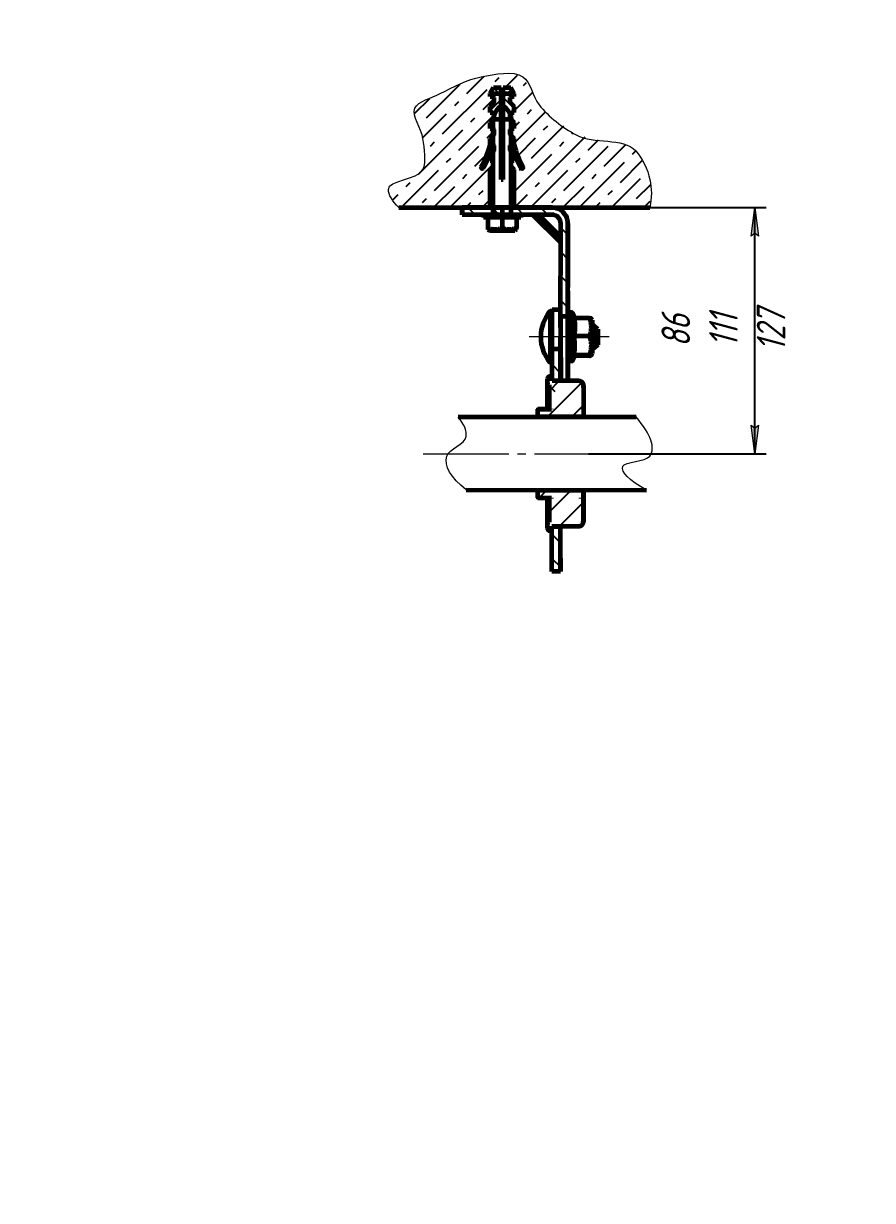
# Model space of a CAD drawing. Header units: millimetres. Extents: x 0 to 840, y 0 to 594.
# Drawn here: x 147.3 to 295.8, y 0 to 206 of the extents above; entities that cross this region are included whole.
import ezdxf

# ---------------------------------------------------------------- set-up
doc = ezdxf.new("R2010")
doc.units = ezdxf.units.MM
for name, pattern in [('K5LT_AXLED', [19.5, 15, -1.5, 1.5, -1.5]), ('K5LT_BASIC', [0]), ('K5LT_THIN', [0])]:
    doc.linetypes.add(name, pattern=pattern)
doc.layers.add('Системный слой', color=7, linetype='Continuous')
doc.styles.add('KDIMTEXTSTYLE', font='GOST_AU.SHX', dxfattribs={"width": 0.96, "oblique": 15, "height": 5})
doc.dimstyles.new('KDIMSTYLE (1.00)', dxfattribs={"dimtxt": 5, "dimasz": 1, "dimexe": 2, "dimexo": 0, "dimgap": 1, "dimtad": 1, "dimtxsty": 'KDIMTEXTSTYLE', "dimsah": 1, "dimcen": 0, "dimdle": 1, "dimadec": 0, "dimazin": 0, "dimtfac": 0.667, "dimtmove": 0, "dimatfit": 3, "dimfxl": 1, "dimtvp": 1, "dimtolj": 1, "dimtzin": 0, "dimarcsym": 0})
pattern_1 = [(135, (0, 0), (-2.12132, -2.12132), [])]

# ---------------------------------------------------------------- blocks, each defined once
blk = doc.blocks.new('KDIMARROW_01')
at = {"layer": 'Системный слой'}
blk.add_hatch(color=0, dxfattribs=at).paths.add_polyline_path([(0, 0), (-5, 0.66), (-4.5, 0), (-5, -0.66)])
at = {"layer": 'Системный слой', "color": 0, "linetype": 'K5LT_THIN', "lineweight": 18}
for p, q in [((-4.5, 0), (-5, 0.66)), ((-5, 0.66), (0, 0)), ((0, 0), (-5, -0.66)), ((-5, -0.66), (-4.5, 0)), ((0, 0), (-1, 0))]:
    blk.add_line(p, q, dxfattribs=at)

msp = doc.modelspace()

# ---------------------------------------------------------------- hatches: boundary and pattern name
at = {"layer": 'Системный слой'}
h = msp.add_hatch(dxfattribs=at)
h.set_pattern_fill('Бетон', angle=45, style=0, pattern_type=0)
h.set_pattern_definition([(45, (0, 0), (-2.828427, 2.828427), [11, -5]), (45, (9.1924, 9.1924), (-2.828427, 2.828427), [1, -15]), (45, (4.2426, 7.071), (-2.828427, 2.828427), [11, -5]), (45, (13.435, 16.2635), (-2.828427, 2.828427), [1, -15])])
h.paths.add_polyline_path([(212.94565, 173.77569), (228.93412, 173.77569), (228.93412, 180.42569), (229.40786, 180.89943), (229.45912, 181.02318), (229.45912, 181.82569), (229.40786, 181.94943), (229.28412, 182.00069), (228.93412, 182.00069), (228.93412, 183.05069), (227.71022, 180.70121), (227.58747, 180.61972), (227.44306, 180.6489), (227.36157, 180.77164), (227.38509, 180.90714), (228.93412, 184.80069), (228.93412, 185.85069), (229.45912, 186.37569), (229.45912, 187.60069), (228.93412, 187.60069), (228.93412, 188.65069), (229.45912, 189.17569), (229.45912, 189.27569), (229.63412, 189.97118), (229.63412, 190.22569), (229.58286, 190.34943), (229.45912, 190.40069), (228.93412, 190.40069), (228.93412, 191.45069), (229.58286, 192.09943), (229.63412, 192.22318), (229.63412, 193.02569), (229.58286, 193.14943), (229.45912, 193.20069), (228.93412, 193.20069), (228.93412, 193.72569), (229.54034, 194.77569), (230.85609, 194.77569), (230.85609, 193.72569), (230.85609, 191.6449), (231.03412, 191.77569), (231.21215, 191.6449), (231.21215, 193.72569), (231.21215, 194.77569), (232.5279, 194.77569), (233.13412, 193.72569), (233.13412, 193.20069), (232.60912, 193.20069), (232.48538, 193.14943), (232.43412, 193.02569), (232.43412, 192.22318), (232.48538, 192.09943), (233.13412, 191.45069), (233.13412, 190.40069), (232.60912, 190.40069), (232.48538, 190.34943), (232.43412, 190.22569), (232.43412, 189.97118), (232.60912, 189.27569), (232.60912, 189.17569), (233.13412, 188.65069), (233.13412, 187.60069), (232.60912, 187.60069), (232.60912, 186.37569), (233.13412, 185.85069), (233.13412, 184.80069), (234.68315, 180.90714), (234.70436, 180.76134), (234.61626, 180.64325), (234.47046, 180.62204), (234.35802, 180.70121), (233.13412, 183.05069), (233.13412, 182.00069), (232.78412, 182.00069), (232.66038, 181.94943), (232.60912, 181.82569), (232.60912, 181.02318), (232.66038, 180.89943), (233.13412, 180.42569), (233.13412, 173.77569), (256.88857, 173.77569), (256.99492, 178.11195), (256.88857, 178.67569), (255.44697, 182.30627), (254.42736, 183.69943), (252.42428, 184.89242), (248.98638, 185.4328), (244.00906, 186.48237), (243.97762, 186.49943), (239.08819, 190.04547), (237.50708, 191.77569), (236.30151, 194.10987), (234.68315, 196.66688), (232.54557, 197.29308), (229.0934, 196.99093), (227.38509, 196.66688), (223.22753, 195.23824), (220.18421, 193.72569), (216.77158, 192.18662), (215.7453, 191.16288), (215.78514, 189.6386), (217.06591, 186.36278), (217.16869, 185.85069), (217.48674, 181.5897), (217.16869, 180.42569), (215.93535, 179.39857), (212.5374, 178.23101), (211.12825, 177.07674), (211.12188, 176.93456), (211.97129, 174.91182)])
h = msp.add_hatch(dxfattribs=at)
h.set_pattern_fill('Неметалл', angle=45, style=0, pattern_type=0)
h.set_pattern_definition([(45, (0, 0), (-2.12132, 2.12132), []), (135, (0, 0), (-2.12132, -2.12132), [])])
h.paths.add_polyline_path([(229.63412, 193.02569), (229.63412, 192.22318), (229.58286, 192.09943), (228.93412, 191.45069), (228.93412, 190.40069), (229.45912, 190.40069), (229.58286, 190.34943), (229.63412, 190.22569), (229.63412, 189.97118), (230.85609, 191.6449), (230.85609, 193.72569), (228.93412, 193.72569), (228.93412, 193.20069), (229.45912, 193.20069), (229.58286, 193.14943)])
h.paths.add_polyline_path([(232.48538, 192.09943), (232.43412, 192.22318), (232.43412, 193.02569), (232.48538, 193.14943), (232.60912, 193.20069), (233.13412, 193.20069), (233.13412, 193.72569), (231.21215, 193.72569), (231.21215, 191.6449), (232.43412, 189.97118), (232.43412, 190.22569), (232.48538, 190.34943), (232.60912, 190.40069), (233.13412, 190.40069), (233.13412, 191.45069)])
h.paths.add_polyline_path([(231.21215, 193.72569), (233.13412, 193.72569), (232.5279, 194.77569), (231.21215, 194.77569)])
h.paths.add_polyline_path([(228.93412, 193.72569), (230.85609, 193.72569), (230.85609, 194.77569), (229.54034, 194.77569)])
h.paths.add_polyline_path([(234.68315, 180.90714), (233.13412, 184.80069), (232.60912, 184.80069), (234.29232, 180.79996), (234.35802, 180.70121), (234.48077, 180.61972), (234.62518, 180.6489), (234.70667, 180.77164)])
h.paths.add_polyline_path([(233.13412, 184.80069), (233.13412, 185.85069), (232.60912, 186.37569), (232.60912, 184.80069)])
h.paths.add_polyline_path([(233.13412, 187.60069), (233.13412, 188.65069), (232.60912, 189.17569), (232.60912, 187.60069)])
h.paths.add_polyline_path([(228.93412, 188.65069), (228.93412, 187.60069), (229.45912, 187.60069), (229.45912, 189.17569)])
h.paths.add_polyline_path([(228.93412, 185.85069), (228.93412, 184.80069), (229.05422, 184.80069), (229.45912, 184.80069), (229.45912, 186.37569)])
h.paths.add_polyline_path([(228.93412, 183.05069), (229.45912, 184.80069), (229.05422, 184.80069), (228.93412, 184.80069), (227.38509, 180.90714), (227.36388, 180.76134), (227.45198, 180.64325), (227.59777, 180.62204), (227.71022, 180.70121)])
h.paths.add_polyline_path([(229.45912, 181.82569), (229.45912, 183.57569), (228.93412, 183.05069), (228.93412, 182.00069), (229.28412, 182.00069), (229.40786, 181.94943)])
h.paths.add_polyline_path([(232.60912, 183.57569), (232.60912, 181.82569), (232.66038, 181.94943), (232.78412, 182.00069), (233.13412, 182.00069), (233.13412, 183.05069)])
h.paths.add_polyline_path([(232.60912, 181.02318), (232.60912, 173.77569), (233.13412, 173.77569), (233.13412, 180.42569), (232.66038, 180.89943)])
h.paths.add_polyline_path([(228.93412, 180.42569), (228.93412, 173.77569), (229.45912, 173.77569), (229.45912, 181.02318), (229.40786, 180.89943)])
h = msp.add_hatch(dxfattribs=at)
h.set_pattern_fill('Металл', angle=135, style=0, pattern_type=0)
h.set_pattern_definition(pattern_1)
edge = h.paths.add_edge_path()
edge.add_line((239.78412, 173.76786), (224.03412, 173.77569))
edge.add_line((224.03412, 173.77569), (224.0335, 172.52569))
edge.add_line((224.0335, 172.52569), (239.7835, 172.51786))
edge.add_line((239.7835, 172.51786), (240.84394, 172.07799))
edge.add_line((240.84394, 172.07799), (241.28275, 171.01711))
edge.add_line((241.28275, 171.01711), (241.27687, 154.73235))
edge.add_line((241.27687, 154.73235), (242.5239, 154.73173))
edge.add_line((242.52389, 154.73172), (242.53275, 171.01649))
edge.add_line((242.53275, 171.01649), (241.76279, 172.92625))
edge.add_line((241.76279, 172.92625), (239.8827, 173.76604))
edge.add_line((239.8827, 173.76604), (239.78412, 173.76786))
h = msp.add_hatch(dxfattribs=at)
h.set_pattern_fill('Металл', angle=135, style=0, pattern_type=0)
h.set_pattern_definition(pattern_1)
edge = h.paths.add_edge_path()
edge.add_line((241.25247, 110.1104), (241.25562, 117.98235))
edge.add_line((241.25563, 117.98236), (239.75562, 117.9831))
edge.add_line((239.75562, 117.9831), (239.75247, 110.11085))
edge.add_line((239.75247, 110.11085), (241.25247, 110.1104))
h.paths.add_polyline_path([(241.26809, 141.51711), (241.27086, 147.10072), (239.77086, 147.10121), (239.76809, 141.51786)])
h = msp.add_hatch(dxfattribs=at)
h.set_pattern_fill('Металл', angle=45, style=0, pattern_type=0)
h.set_pattern_definition([(45, (0, 0), (-2.12132, 2.12132), [])])
edge = h.paths.add_edge_path()
edge.add_line((238.95544, 117.6335), (239.47934, 117.25297))
edge.add_line((239.47934, 117.25297), (239.75544, 117.6331))
edge.add_line((239.75544, 117.6331), (239.75564, 118.0331))
edge.add_line((239.75564, 118.0331), (244.45564, 118.03076))
edge.add_line((244.45564, 118.03076), (245.23093, 118.63191))
edge.add_line((245.23093, 118.63191), (245.25604, 118.83036))
edge.add_line((245.25604, 118.83036), (245.25805, 122.88037))
edge.add_line((245.25805, 122.88037), (244.88655, 122.88055))
edge.add_line((244.88655, 122.88055), (244.8866, 122.98055))
edge.add_line((244.8866, 122.98055), (245.2581, 122.98037))
edge.add_line((245.2581, 122.98037), (245.25876, 124.30537))
edge.add_line((245.25876, 124.30537), (237.25876, 124.30935))
edge.add_line((237.25876, 124.30935), (237.2581, 122.98435))
edge.add_line((237.2581, 122.98435), (239.6796, 122.98314))
edge.add_line((239.6796, 122.98314), (239.67955, 122.88314))
edge.add_line((239.67955, 122.88314), (239.30805, 122.88333))
edge.add_line((239.30805, 122.88333), (239.30599, 118.73332))
edge.add_line((239.30599, 118.73332), (238.95581, 118.3835))
edge.add_line((238.95581, 118.3835), (238.95544, 117.6335))
edge = h.paths.add_edge_path()
edge.add_line((239.76847, 143.83309), (239.24457, 144.21361))
edge.add_line((239.24457, 144.21361), (238.96847, 143.83348))
edge.add_line((238.96847, 143.83348), (238.96809, 143.08348))
edge.add_line((238.96809, 143.08348), (239.31792, 142.73331))
edge.add_line((239.31792, 142.73331), (239.31586, 138.58331))
edge.add_line((239.31586, 138.58331), (239.68736, 138.58312))
edge.add_line((239.68736, 138.58312), (239.68731, 138.48312))
edge.add_line((239.68731, 138.48312), (237.26581, 138.48433))
edge.add_line((237.26581, 138.48433), (237.26515, 137.15932))
edge.add_line((237.26515, 137.15932), (245.26515, 137.15535))
edge.add_line((245.26515, 137.15535), (245.26581, 138.48035))
edge.add_line((245.26581, 138.48035), (244.89431, 138.48054))
edge.add_line((244.89431, 138.48054), (244.89436, 138.58054))
edge.add_line((244.89436, 138.58054), (245.26586, 138.58035))
edge.add_line((245.26586, 138.58035), (245.26787, 142.63035))
edge.add_line((245.26787, 142.63035), (244.66633, 143.40574))
edge.add_line((244.66633, 143.40574), (244.46827, 143.43075))
edge.add_line((244.46827, 143.43075), (239.76827, 143.43309))
edge.add_line((239.76827, 143.43309), (239.76847, 143.83309))

# ---------------------------------------------------------------- linework, layer by layer
at = {"layer": 'Системный слой', "color": 5, "linetype": 'K5LT_BASIC', "lineweight": 60, "true_color": 0x0000ff}
for p, q in [((228.93412, 193.72569), (229.54034, 194.77569)), ((228.93412, 193.72569), (230.85609, 193.72569)), ((228.93412, 193.20069), (228.93412, 193.72569)), ((229.54034, 194.77569), (230.85609, 194.77569)), ((230.85609, 193.72569), (230.85609, 194.77569)), ((230.85609, 178.67569), (230.85609, 193.72569)), ((231.21215, 194.77569), (232.5279, 194.77569)), ((231.21215, 193.72569), (231.21215, 194.77569)), ((231.21215, 178.67569), (231.21215, 193.72569)), ((231.21215, 193.72569), (233.13412, 193.72569)), ((233.13412, 193.72569), (232.5279, 194.77569)), ((233.13412, 193.20069), (233.13412, 193.72569)), ((228.93412, 193.20069), (229.45912, 193.20069)), ((228.93412, 191.45069), (229.58286, 192.09943)), ((229.63412, 192.22318), (229.63412, 193.02569)), ((232.43412, 192.22318), (232.43412, 193.02569)), ((232.48538, 192.09943), (233.13412, 191.45069)), ((232.60912, 193.20069), (233.13412, 193.20069)), ((228.93412, 190.40069), (228.93412, 191.45069)), ((228.93412, 190.40069), (229.45912, 190.40069)), ((229.63412, 189.42318), (229.63412, 190.22569)), ((232.43412, 189.42318), (232.43412, 190.22569)), ((232.60912, 190.40069), (233.13412, 190.40069)), ((233.13412, 190.40069), (233.13412, 191.45069)), ((228.93412, 188.65069), (229.58286, 189.29943)), ((228.93412, 187.60069), (228.93412, 188.65069)), ((228.93412, 187.60069), (229.45912, 187.60069)), ((229.45912, 172.52569), (229.45912, 189.27569)), ((229.45912, 189.27569), (232.60912, 189.27569)), ((232.48538, 189.29943), (233.13412, 188.65069)), ((232.60912, 172.52569), (232.60912, 189.27569)), ((232.60912, 187.60069), (233.13412, 187.60069)), ((233.13412, 187.60069), (233.13412, 188.65069)), ((228.93412, 185.85069), (229.58286, 186.49943)), ((228.93412, 184.80069), (228.93412, 185.85069)), ((229.63412, 186.62318), (229.63412, 187.42569)), ((232.43412, 186.62318), (232.43412, 187.42569)), ((232.48538, 186.49943), (233.13412, 185.85069)), ((233.13412, 184.80069), (233.13412, 185.85069)), ((229.05422, 184.80069), (228.93412, 184.80069)), ((229.45912, 183.57569), (228.93412, 183.05069)), ((229.05422, 184.80069), (229.45912, 184.80069)), ((229.45912, 183.57569), (229.58286, 183.69943)), ((229.45912, 181.02318), (229.45912, 183.57569)), ((229.63412, 183.82318), (229.63412, 184.62569)), ((232.43412, 183.82318), (232.43412, 184.62569)), ((232.48538, 183.69943), (233.13412, 183.05069)), ((232.60912, 184.80069), (233.13412, 184.80069)), ((228.93412, 182.00069), (228.93412, 183.05069)), ((228.93412, 182.00069), (229.28412, 182.00069)), ((232.60912, 181.02318), (232.60912, 181.82569)), ((232.78412, 182.00069), (233.13412, 182.00069)), ((233.13412, 182.00069), (233.13412, 183.05069)), ((228.93412, 180.42569), (229.40786, 180.89943)), ((228.93412, 173.77569), (228.93412, 180.42569)), ((232.66038, 180.89943), (233.13412, 180.42569)), ((233.13412, 173.77569), (233.13412, 180.42569)), ((230.85609, 178.67569), (231.21215, 178.67569)), ((212.94565, 173.77569), (256.88857, 173.77569)), ((224.0335, 172.52569), (224.03412, 173.77569)), ((224.03412, 173.77569), (224.03412, 172.52569)), ((239.78412, 173.76786), (224.03412, 173.77569)), ((228.93412, 173.77569), (233.13412, 173.77569)), ((231.03412, 173.77569), (231.03412, 172.52569)), ((239.7835, 172.51786), (224.0335, 172.52569)), ((227.78412, 172.52569), (227.78412, 172.02569)), ((234.28412, 172.52569), (227.78412, 172.52569)), ((234.28412, 172.02569), (227.78412, 172.02569)), ((228.53412, 172.02569), (228.53412, 170.15775)), ((231.03412, 172.02569), (231.03412, 170.15775)), ((233.53412, 172.02569), (233.53412, 170.15775)), ((234.28412, 172.52569), (234.28412, 172.02569)), ((241.28105, 167.59821), (236.3646, 172.51956)), ((241.28158, 168.6683), (237.43469, 172.51903)), ((241.27368, 152.76711), (241.28275, 171.01711)), ((242.52368, 152.76649), (242.53275, 171.01649)), ((242.53757, 171.01649), (242.53275, 171.01649)), ((242.53635, 168.10964), (242.53757, 171.01657)), ((242.53757, 171.01649), (242.53635, 168.10964)), ((242.54817, 171.01648), (242.53938, 171.01649)), ((242.54817, 171.01648), (242.54259, 159.79549)), ((228.53412, 170.15775), (228.53412, 169.93446)), ((228.53412, 169.93446), (228.80912, 169.77569)), ((228.80912, 169.77569), (233.25912, 169.77569)), ((233.53412, 169.93446), (233.25912, 169.77569)), ((233.53412, 169.93446), (233.53412, 170.15775)), ((242.53771, 168.10963), (242.53635, 168.10964)), ((242.53396, 153.39604), (242.53677, 157.73353)), ((242.53838, 158.45926), (242.5364, 155.39769)), ((242.54164, 158.15521), (242.53847, 153.43246)), ((239.78376, 155.64906), (239.42268, 155.64924)), ((239.77107, 149.06644), (239.78385, 155.69487)), ((239.78473, 155.95082), (241.27449, 155.95008)), ((242.52687, 154.73173), (242.52389, 154.73172)), ((243.28446, 155.39732), (242.53446, 155.39769)), ((241.27107, 149.06595), (241.27914, 153.24814)), ((246.30518, 154.44684), (243.61605, 154.44818)), ((246.7838, 154.07058), (246.59564, 154.39686)), ((247.08334, 153.14543), (246.78293, 153.14558)), ((247.78303, 152.52008), (247.08334, 153.14543)), ((246.30262, 151.2504), (243.61348, 151.25174)), ((239.76829, 143.48309), (239.77107, 149.06644)), ((239.77107, 149.06644), (241.27107, 149.06595)), ((241.26829, 143.48234), (241.27107, 149.06595)), ((241.27716, 147.52409), (241.2795, 149.87289)), ((241.27926, 148.31989), (241.27795, 148.31989)), ((247.08135, 149.14543), (246.78094, 149.14558)), ((247.78166, 149.77008), (247.08135, 149.14543)), ((239.76987, 146.64906), (239.41821, 146.64924)), ((243.28023, 146.89732), (242.53023, 146.89769)), ((242.53299, 146.89769), (242.53178, 145.09145)), ((246.30186, 147.94937), (243.61273, 147.95071)), ((246.30368, 147.84479), (243.74203, 147.84606)), ((246.78089, 148.22058), (246.59231, 147.89433)), ((241.27864, 146.00465), (241.27716, 144.51888)), ((238.96809, 143.08348), (238.96847, 143.83348)), ((239.31586, 138.58331), (239.31792, 142.73331)), ((239.76847, 143.83309), (239.76827, 143.43309)), ((245.26787, 142.63035), (245.26586, 138.58035)), ((237.26515, 137.15932), (237.26581, 138.48433)), ((237.26581, 138.48434), (239.68731, 138.48313)), ((239.68731, 138.48312), (239.68736, 138.58312)), ((244.89436, 138.58054), (244.89431, 138.48054)), ((244.89431, 138.48054), (245.26581, 138.48035)), ((245.26581, 138.48035), (245.26515, 137.15535)), ((223.31812, 137.14658), (254.49512, 137.14658)), ((224.75305, 124.38036), (256.32139, 124.30935)), ((237.2581, 122.98435), (237.25876, 124.30935)), ((245.25876, 124.30537), (245.2581, 122.98037)), ((237.25811, 122.98434), (239.67961, 122.98313)), ((239.30599, 118.73332), (239.30805, 122.88333)), ((239.67955, 122.88314), (239.6796, 122.98314)), ((244.8866, 122.98055), (244.88655, 122.88055)), ((244.88661, 122.98054), (245.25811, 122.98036)), ((245.25805, 122.88037), (245.25604, 118.83036)), ((238.95544, 117.6335), (238.95581, 118.3835)), ((239.00437, 117.4416), (239.00574, 117.4391)), ((239.75247, 110.11085), (239.75562, 117.9831)), ((239.75564, 118.0331), (239.75544, 117.6331)), ((241.25247, 110.1104), (241.25562, 117.98235)), ((241.25644, 112.40325), (241.25247, 110.1104)), ((241.25247, 110.1104), (239.75247, 110.11085))]:
    msp.add_line(p, q, dxfattribs=at)
at = {"layer": 'Системный слой', "color": 7, "linetype": 'K5LT_THIN', "lineweight": 18}
for p, q in [((229.70912, 190.16683), (229.70912, 189.27569)), ((232.35912, 190.16683), (232.35912, 189.27569)), ((229.70912, 172.52569), (229.70912, 189.27569)), ((229.70912, 172.52569), (229.70912, 189.02569)), ((232.35912, 172.52569), (232.35912, 189.27569)), ((232.35912, 172.52569), (232.35912, 189.02569))]:
    msp.add_line(p, q, dxfattribs=at)
at = {"layer": 'Системный слой', "color": 30, "linetype": 'K5LT_AXLED', "lineweight": 18, "true_color": 0xff8000}
for p, q in [((249.78303, 151.14409), (235.78235, 151.15105)), ((217.19459, 130.6899), (261.2116, 130.6899))]:
    msp.add_line(p, q, dxfattribs=at)
at = {"layer": 'Системный слой', "color": 5, "linetype": 'K5LT_BASIC', "lineweight": 60, "true_color": 0x0000ff}
for centre, radius, start, end in [((229.45912, 193.02569), 0.175, 0, 90), ((229.45912, 192.22318), 0.175, 315, 0), ((232.60912, 193.02569), 0.175, 90, 180), ((232.60912, 192.22318), 0.175, 180, 225), ((229.45912, 190.22569), 0.175, 0, 90), ((232.60912, 190.22569), 0.175, 90, 180), ((229.45912, 187.42569), 0.175, 0, 90), ((229.45912, 189.42318), 0.175, 315, 0), ((232.60912, 189.42318), 0.175, 180, 225), ((232.60912, 187.42569), 0.175, 90, 180), ((229.45912, 186.62318), 0.175, 315, 0), ((232.60912, 186.62318), 0.175, 180, 225), ((215.98162, 187.69886), 13.27277, 329.2226444, 347.3875868), ((217.85676, 187.32765), 11.87436, 326.0792327, 347.713037), ((229.45912, 184.62569), 0.175, 0, 90), ((229.45912, 183.82318), 0.175, 315, 0), ((232.60912, 184.62569), 0.175, 90, 180), ((232.60912, 183.82318), 0.175, 180, 225), ((244.21148, 187.32765), 11.87436, 192.286963, 213.9207673), ((246.08661, 187.69886), 13.27277, 192.6124132, 210.7773556), ((229.28412, 181.82569), 0.175, 0, 90), ((232.78412, 181.82569), 0.175, 90, 180), ((227.55048, 180.80864), 0.1925, 149.2226444, 326.0792327), ((229.28412, 181.02318), 0.175, 315, 0), ((232.78412, 181.02318), 0.175, 180, 225), ((234.51776, 180.80864), 0.1925, 213.9207673, 30.7773556), ((244.78235, 151.14657), 7, 139.9663224, 179.9715165), ((242.04923, 154.21112), 1.71257, 7.9546771, 43.8399351), ((244.78235, 151.14657), 7, 179.9715165, 219.9767073), ((242.04615, 148.08476), 1.7126, 316.1034222, 353.6523239), ((239.36847, 143.83329), 0.4, 359.9715234, 179.9715572), ((239.36848, 143.8332), 0.40006, 1.1033772, 139.0258612), ((239.31809, 143.08331), 0.35, 179.9714996, 269.9715379), ((244.46787, 142.63075), 0.8, 359.9715066, 89.9715357), ((239.35544, 117.6333), 0.4, 179.9714725, 359.9715063), ((239.30581, 118.38332), 0.35, 89.9714918, 179.9715301), ((239.35545, 117.63338), 0.40007, 222.8114972, 358.8393814), ((244.45604, 118.83076), 0.8, 269.971494, 359.9715231)]:
    msp.add_arc(centre, radius, start, end, dxfattribs=at)
for centre, major_axis, ratio, start_param, end_param in [((239.78275, 171.01786), (0.00137, 2.75), 0.999999876, 4.71238898, 6.283185307), ((239.78938, 171.01786), (0.00137, 2.75), 0.999999876, 4.71238898, 6.283185307), ((239.78275, 171.01786), (0.00075, 1.5), 0.999999876, 4.71238898, 6.283185307), ((241.53828, 169.11013), (-0.99943, 1.0005), 0.000251533, -3.193535294, -3.141844167), ((241.53677, 169.11013), (0.99958, -1.0005), 0.000251494, 6.282933794, 6.283436821), ((242.53748, 157.11389), (-0.00106, -2.125), 0.00049716, 3.141592654, 4.416494004), ((242.53748, 157.11389), (-0.00106, -2.125), 0.00049716, 1.274797062, 3.141592654), ((242.5401, 159.7955), (-0.00249, -5), 0.00049716, 1.236550222, 1.570795354), ((239.42045, 151.14924), (-0.00224, -4.5), 0.00049716, 3.142185037, 4.712448431), ((239.42045, 151.14924), (-0.00224, -4.5), 0.00049716, 3.141592653, 3.142185037), ((239.78244, 151.32582), (0.0023, 4.625), 0.00049716, 0, 0.334245065), ((241.27041, 141.73235), (-0.00646, -13), 0.00049716, 3.141592654, 4.581244759), ((262.9297, 141.72158), (-26148.53544, 13), 0.00049716, -1.570015699, -1.569967895), ((241.27041, 141.73235), (-0.00646, -13), 0.00049716, 1.701940548, 3.141592654), ((241.27041, 141.73235), (-0.00646, -13), 0.00049716, 1.701940548, 3.140498286), ((242.52041, 141.73173), (-0.00646, -13), 0.00049716, 3.141592654, 4.581244719), ((242.51743, 141.73173), (-0.00646, -13), 0.00049716, 3.141592654, 3.142373284), ((242.52041, 141.73173), (-0.00646, -13), 0.00049716, 1.701940588, 3.141592654), ((242.52041, 141.73173), (-0.00646, -13), 0.00049716, 1.701940588, 3.141592654), ((242.53235, 151.14769), (0.00211, 4.25), 0.00049716, 0.495727441, 3.141592654), ((242.53235, 151.14769), (0.00211, 4.25), 0.00049716, 0, 0.495727441), ((243.28235, 151.14732), (0.00211, 4.25), 0.00049716, 0.495727441, 3.141592654), ((243.28235, 151.14732), (0.00211, 4.25), 0.00049716, 0, 0.495727441), ((243.28235, 151.14732), (0.00211, 4.25), 0.00049716, 6.282668112, 6.283185307), ((246.78235, 151.14558), (-0.00145, -2.925), 0.00049716, 3.140731547, 5.208116419), ((246.78235, 151.14558), (0.00108, 2.1625), 0.00049716, 0.00049716, 3.141095494), ((246.78235, 151.14558), (0.00108, 2.1625), 0.00049716, 5.893044405, 6.283682467), ((246.78235, 151.14558), (-0.00145, -2.925), 0.00049716, -3.959484998, -3.14245376), ((247.08235, 151.14543), (-0.00099, -2), 0.00049716, 3.141592653, 4.712448431), ((247.08235, 151.14543), (-0.00099, -2), 0.00049716, 3.14114876, 3.141592653), ((247.78235, 151.14508), (-0.00068, -1.375), 0.00049716, 3.14114876, 4.712448431), ((247.78235, 151.14508), (-0.00068, -1.375), 0.00049716, 0.000443893, 3.14114876), ((239.42045, 151.14924), (-0.00224, -4.5), 0.00049716, 4.712448431, 6.282592923), ((247.08235, 151.14543), (-0.00099, -2), 0.00049716, 4.712448431, 6.283185307), ((247.78235, 151.14508), (-0.00068, -1.375), 0.00049716, 4.712448431, 6.2836292), ((246.78235, 151.14558), (-0.00145, -2.925), 0.00049716, 5.208116419, 6.284046413), ((246.78235, 151.14558), (-0.00145, -2.925), 0.00049716, 0.000861106, 0.817892345), ((246.78235, 151.14558), (0.00108, 2.1625), 0.00049716, 3.141095494, 3.531733556), ((247.08235, 151.14543), (-0.00099, -2), 0.00049716, 0, 0.000443893), ((239.42045, 151.14924), (-0.00224, -4.5), 0.00049716, 6.282592923, 6.283185307), ((241.27716, 146.02149), (0.00106, 2.125), 0.00049716, 0.785398784, 3.141592654), ((243.28235, 151.14732), (0.00211, 4.25), 0.00049716, 3.141592654, 3.142109848), ((241.27716, 146.02149), (0.00106, 2.125), 0.00049716, 3.141592654, 3.926991438), ((242.53024, 146.73173), (-0.00249, -5), 0.00049716, 0.849973685, 1.236551261), ((238.96196, 130.73349), (-0.00614, -12.35), 0.00049716, -4.034011764, -3.190221215), ((262.92423, 130.72158), (-25545.1077, 12.7), 0.00049716, -1.570073594, -1.569889606), ((262.92423, 130.72158), (-25645.67899, 12.75), 0.00049716, -1.569951651, -1.569893162), ((241.26196, 130.73235), (0.00634, 12.75), 0.00049716, 0, 0.000844676), ((241.26196, 130.73235), (0.00634, 12.75), 0.00049716, 6.194590804, 6.283185307), ((245.26196, 130.73036), (-0.00592, -11.9), 0.00049716, 2.903723589, 3.142330551), ((237.26196, 130.73434), (-0.00385, -7.75), 0.00049716, 3.141592654, 3.14323888), ((262.92423, 130.72158), (-15588.54997, 7.75), 0.00049716, -1.569305438, -1.5691501), ((262.92423, 130.72158), (15789.69256, -7.85), 0.00049716, -4.710917084, -4.710893556), ((262.92423, 130.72158), (-15588.54997, 7.75), 0.00049716, -1.569663298, -1.569639466), ((262.92423, 130.72158), (15789.69256, -7.85), 0.00049716, -4.711270385, -4.711246857), ((244.89046, 130.73054), (-0.0039, -7.85), 0.00049716, 2.981805344, 3.141592654), ((245.26196, 130.73036), (-0.0039, -7.85), 0.00049716, 3.141592654, 3.142711249), ((262.92423, 130.72158), (12923.41079, -6.425), 0.00049716, -4.711022292, -4.710403259), ((245.26196, 130.73036), (-0.00319, -6.425), 0.00049716, 3.141592654, 3.142959343), ((262.92423, 130.72158), (12923.41079, -6.425), 0.00049716, 4.710403259, 4.711022291), ((245.26196, 130.73036), (-0.00592, -11.9), 0.00049716, 6.282447408, 7.291114216), ((245.26196, 130.73036), (-0.0039, -7.85), 0.00049716, 0, 0.628488296), ((245.26196, 130.73036), (-0.00385, -7.75), 0.00049716, 6.282052278, 6.893696895), ((245.26196, 130.73036), (-0.00319, -6.425), 0.00049716, 0, 0.152943997), ((245.26196, 130.73036), (-0.00319, -6.425), 0.00049716, 6.281818618, 6.283185307), ((262.92423, 130.72158), (-15588.54997, 7.75), 0.00049716, 1.5691501, 1.569305439), ((237.26196, 130.73434), (-0.00385, -7.75), 0.00049716, 6.28153908, 6.283185307), ((238.96196, 130.73349), (-0.00614, -12.35), 0.00049716, 0.048628561, 0.89241911), ((262.92423, 130.72158), (15789.69256, -7.85), 0.00049716, 4.710893556, 4.710917084), ((262.92423, 130.72158), (15789.69256, -7.85), 0.00049716, 4.711246857, 4.711270385), ((244.89046, 130.73054), (-0.0039, -7.85), 0.00049716, 0, 0.159787312), ((262.92423, 130.72158), (-15588.54997, 7.75), 0.00049716, 1.569639466, 1.569663298), ((245.26196, 130.73036), (-0.0039, -7.85), 0.00049716, 6.282066712, 6.283185307), ((262.92423, 130.72158), (-25645.67899, 12.75), 0.00049716, 1.569893162, 1.569951651), ((262.92423, 130.72158), (-25545.1077, 12.7), 0.00049716, 1.569889606, 1.570073594), ((241.26196, 130.73235), (0.00634, 12.75), 0.00049716, 3.141592654, 3.230187166), ((241.26196, 130.73235), (0.00634, 12.75), 0.00049716, 3.140747978, 3.141592654), ((241.26175, 128.76712), (0.00861, 17.32252), 0.00049716, 3.475836744, 3.889447824)]:
    msp.add_ellipse(centre, major_axis=major_axis, ratio=ratio, start_param=start_param, end_param=end_param, dxfattribs=at)
at = {"layer": 'Системный слой', "color": 7, "linetype": 'K5LT_THIN', "lineweight": 18}
for points, knots in [([(212.94565, 173.77569), (211.76781, 174.98135), (211.15988, 176.03431), (211.12188, 176.93456), (211.04913, 178.65784), (216.28738, 178.60709), (217.16869, 180.42569), (217.85344, 181.83868), (217.40111, 184.07295), (217.16869, 185.85069), (216.93308, 187.65286), (215.15244, 189.83425), (215.7453, 191.16288), (216.29783, 192.40117), (218.66404, 192.95413), (220.18421, 193.72569), (222.49115, 194.89657), (224.88548, 196.1923), (227.38509, 196.66688), (229.73035, 197.11215), (232.93616, 197.85453), (234.68315, 196.66688), (236.03512, 195.74777), (236.35686, 193.22828), (237.50708, 191.77569), (239.20741, 189.62837), (241.58933, 187.80585), (243.97762, 186.49943), (247.07227, 184.80663), (252.19433, 186.15213), (254.42736, 183.69943), (255.58207, 182.43113), (256.5055, 180.45164), (256.88857, 178.67569), (257.22409, 177.12013), (257.22409, 175.4868), (256.88857, 173.77569)], [0, 0, 0, 0, 1, 1, 1, 2, 2, 2, 3, 3, 3, 4, 4, 4, 5, 5, 5, 6, 6, 6, 7, 7, 7, 8, 8, 8, 9, 9, 9, 10, 10, 10, 11, 11, 11, 12, 12, 12, 12]), ([(224.75305, 124.38036), (222.00701, 126.56225), (220.86956, 128.53237), (221.3407, 130.29071), (221.67386, 131.53404), (224.60609, 132.36967), (224.75305, 133.70305), (224.86665, 134.7338), (224.38834, 135.88165), (223.31812, 137.14658)], [0, 0, 0, 0, 1, 1, 1, 2, 2, 2, 3, 3, 3, 3]), ([(256.32139, 124.30935), (253.18034, 126.08141), (251.78449, 127.47725), (252.13385, 128.49689), (252.43365, 129.37186), (256.18604, 129.28051), (256.88857, 130.29071), (257.89245, 131.73422), (257.09463, 134.01951), (254.49512, 137.14658)], [0, 0, 0, 0, 1, 1, 1, 2, 2, 2, 3, 3, 3, 3])]:
    msp.add_open_spline(points, degree=3, knots=knots, dxfattribs=at)
at = {"layer": 'Системный слой', "color": 5, "linetype": 'K5LT_BASIC', "lineweight": 60, "true_color": 0x0000ff}
for points in [[(231.03412, 191.77569), (230.15448, 191.16288), (229.62948, 190.32955), (229.45912, 189.27569)], [(231.03412, 191.77569), (231.91376, 191.16288), (232.43876, 190.32955), (232.60912, 189.27569)]]:
    msp.add_open_spline(points, degree=3, dxfattribs=at)
for points, knots in [([(231.03412, 170.15775), (230.99409, 170.14441), (230.8631, 170.10231), (230.66558, 170.04715), (230.42988, 169.9952), (230.2132, 169.96005), (229.99827, 169.93936), (229.79297, 169.93245), (229.57726, 169.9384), (229.32944, 169.96243), (229.06043, 170.00957), (228.7906, 170.07657), (228.61793, 170.1298), (228.53412, 170.15775)], [0, 0, 0, 0, 0.689735519, 2.249219949, 3.3618836, 4.65909116, 5.868387784, 6.927819562, 8.056313438, 9.438688557, 11.042970053, 12.553459891, 14, 14, 14, 14]), ([(233.53412, 170.15775), (233.43739, 170.12551), (233.24898, 170.06812), (232.95467, 169.99822), (232.66699, 169.9526), (232.40281, 169.93368), (232.17844, 169.93413), (231.98286, 169.94655), (231.79327, 169.96943), (231.6052, 170.00217), (231.35047, 170.05941), (231.16023, 170.11571), (231.03412, 170.15775)], [0, 0, 0, 0, 1.549818016, 2.992222291, 4.610295244, 6.008391322, 7.059696198, 8.058213685, 9.015784664, 9.985196521, 10.978290135, 13, 13, 13, 13]), ([(243.61605, 154.44818), (243.63295, 154.3825), (243.65783, 154.26935), (243.68762, 154.09206), (243.71047, 153.90956), (243.72859, 153.69528), (243.74013, 153.47004), (243.74642, 153.24568), (243.74921, 153.03411), (243.7498, 152.82863), (243.74848, 152.62156), (243.7447, 152.40677), (243.73718, 152.18441), (243.72462, 151.96937), (243.70695, 151.77636), (243.68704, 151.62024), (243.65928, 151.44911), (243.6339, 151.33059), (243.61348, 151.25174)], [0, 0, 0, 0, 1.188165938, 2.039521051, 3.180491233, 4.450286848, 5.857689678, 7.186006017, 8.432903852, 9.610133153, 10.830757966, 12.107710705, 13.425759817, 14.783755732, 15.93266221, 16.866013044, 17.574108926, 19, 19, 19, 19]), ([(246.30518, 154.44684), (246.31303, 154.42364), (246.33313, 154.36319), (246.37464, 154.2325), (246.43711, 154.01698), (246.50844, 153.71898), (246.56481, 153.38086), (246.5923, 153.0634), (246.59631, 152.77987), (246.58348, 152.52137), (246.55494, 152.26452), (246.51111, 152.00695), (246.43423, 151.66649), (246.35852, 151.41494), (246.30262, 151.2504)], [0, 0, 0, 0, 0.334883074, 0.870695993, 1.875345216, 3.416943984, 5.084008123, 6.608631173, 7.828136142, 9.013965193, 10.194706262, 11.404035269, 12.622321197, 15, 15, 15, 15]), ([(246.30518, 154.44684), (246.36132, 154.44141), (246.43677, 154.43315), (246.51377, 154.42194), (246.55854, 154.41329), (246.58623, 154.40489), (246.59418, 154.39939), (246.59564, 154.39686)], [0, 0, 0, 0, 2.671892639, 4.012561999, 5.39073189, 6.803253617, 8, 8, 8, 8]), ([(243.61273, 147.95071), (243.62969, 148.01851), (243.6548, 148.13581), (243.68509, 148.32106), (243.7086, 148.51479), (243.72726, 148.74527), (243.73898, 148.98976), (243.7452, 149.23427), (243.74778, 149.46377), (243.74806, 149.68395), (243.7463, 149.90137), (243.74188, 150.12224), (243.73353, 150.34611), (243.7202, 150.55923), (243.70221, 150.74801), (243.68259, 150.89921), (243.656, 151.06325), (243.63227, 151.17649), (243.61348, 151.25174)], [0, 0, 0, 0, 1.187948758, 2.047689684, 3.218524256, 4.540974842, 6.024570393, 7.428708022, 8.743582396, 9.965751742, 11.209900783, 12.479504082, 13.765309074, 15.064426757, 16.151657577, 17.025264252, 17.682640861, 19, 19, 19, 19]), ([(246.30262, 151.2504), (246.34663, 151.11614), (246.42702, 150.84643), (246.50403, 150.50611), (246.54908, 150.23047), (246.57252, 150.03343), (246.58854, 149.82331), (246.59254, 149.68231), (246.59252, 149.59974)], [0, 0, 0, 0, 2.23658649, 4.481337725, 5.607795715, 6.73658649, 7.678897857, 9, 9, 9, 9]), ([(246.59252, 149.59974), (246.5925, 149.49274), (246.58656, 149.3337), (246.56608, 149.1086), (246.54044, 148.91168), (246.49935, 148.6785), (246.42559, 148.35206), (246.35343, 148.10638), (246.30186, 147.94937)], [0, 0, 0, 0, 1.720947263, 2.561925548, 3.639906935, 4.915900731, 6.363913139, 9, 9, 9, 9]), ([(243.74825, 147.89542), (243.74845, 147.89725), (243.74841, 147.90139), (243.7466, 147.90786), (243.74201, 147.91486), (243.73349, 147.92196), (243.71998, 147.92872), (243.70185, 147.9347), (243.68211, 147.9395), (243.6554, 147.94471), (243.63157, 147.94831), (243.61273, 147.95071)], [0, 0, 0, 0, 1.193021441, 2.681301337, 4.200030306, 5.738140191, 7.292175102, 8.592746033, 9.637774794, 10.424144101, 12, 12, 12, 12]), ([(246.59231, 147.89433), (246.59439, 147.8979), (246.59007, 147.90451), (246.56223, 147.91414), (246.51846, 147.92316), (246.43976, 147.93497), (246.36067, 147.94367), (246.30186, 147.94937)], [0, 0, 0, 0, 1.541918028, 2.843302806, 4.154024344, 5.455049435, 8, 8, 8, 8]), ([(246.30368, 147.84479), (246.35963, 147.85017), (246.43479, 147.85835), (246.5114, 147.86948), (246.55588, 147.87809), (246.5831, 147.88641), (246.59088, 147.89186), (246.59231, 147.89433)], [0, 0, 0, 0, 2.680166376, 4.02498723, 5.407424739, 6.824320456, 8, 8, 8, 8]), ([(238.97059, 138.48349), (238.97064, 138.92852), (238.97067, 139.72881), (238.97056, 140.75396), (238.97032, 141.58621), (238.96995, 142.24707), (238.96945, 142.72617), (238.96894, 142.97143), (238.96855, 143.04952), (238.9684, 143.06626), (238.96837, 143.06902), (238.96836, 143.06965)], [0, 0, 0, 0, 1.952468222, 3.71961437, 5.485725493, 7.251198198, 9.015305155, 10.775557763, 11.718614455, 11.927439926, 12, 12, 12, 12]), ([(245.26903, 142.34177), (245.26895, 142.38898), (245.26869, 142.51323), (245.26841, 142.58976), (245.26814, 142.62234), (245.26808, 142.62831), (245.26801, 142.63389), (245.26794, 142.63862), (245.26786, 142.64341), (245.26777, 142.64749), (245.26763, 142.65248), (245.26746, 142.65839), (245.26704, 142.66809), (245.26593, 142.69151), (245.25713, 142.78341), (245.22252, 142.90248), (245.19341, 142.96985), (245.1625, 143.02895), (245.12575, 143.08872), (245.06964, 143.1611), (244.99845, 143.23231), (244.91888, 143.29406), (244.83218, 143.34536), (244.73973, 143.38539), (244.61889, 143.42052), (244.5268, 143.43075), (244.46827, 143.43075)], [23.7258087, 23.7258087, 23.7258087, 23.7258087, 25.312893166, 28.470770501, 28.71900214, 28.96725066, 29.185463912, 29.403677164, 29.521954562, 29.667407361, 29.74013376, 29.838740201, 29.937346641, 30.035953082, 30.359311151, 30.584390874, 30.806923158, 30.897309057, 31.078080855, 31.326027439, 31.5740114, 31.822121203, 32.070223813, 32.318322456, 32.566418828, 33, 33, 33, 33]), ([(244.45564, 118.03076), (244.48916, 118.03072), (244.55618, 118.03493), (244.65518, 118.05376), (244.75099, 118.08485), (244.84216, 118.1277), (244.92724, 118.18164), (245.00489, 118.24582), (245.07386, 118.31921), (245.13308, 118.40065), (245.18162, 118.4888), (245.21863, 118.58229), (245.24384, 118.67897), (245.25324, 118.75833), (245.25475, 118.78454), (245.2553, 118.79513), (245.25557, 118.80203), (245.25578, 118.80807), (245.25592, 118.81339), (245.25601, 118.8172), (245.25607, 118.82061), (245.25612, 118.82328), (245.25618, 118.82682), (245.25623, 118.83092), (245.2563, 118.83678), (245.25636, 118.84351), (245.25645, 118.85396), (245.25657, 118.871), (245.25679, 118.90989), (245.25716, 119.00193), (245.25769, 119.18692), (245.25842, 119.52932), (245.25929, 120.0474), (245.26031, 120.79688), (245.26135, 121.70328), (245.2624, 122.75228), (245.26322, 123.67233), (245.26369, 124.23323), (245.26381, 124.38036)], [0, 0, 0, 0, 0.29850419, 0.596835125, 0.895181975, 1.193531541, 1.491884111, 1.790242073, 2.088609936, 2.38681827, 2.684998435, 2.983140992, 3.28081693, 3.574140935, 3.694741874, 3.740101006, 3.850705534, 3.961310062, 4.071914589, 4.256072442, 4.348151368, 4.477621606, 4.607091845, 4.844197273, 5.081302702, 5.46170914, 5.769939572, 6.386400435, 7.3208296, 9.18968793, 12.278007635, 15.263063803, 19.694638101, 24.130663641, 28.56860494, 33.009495505, 37.450358695, 39, 39, 39, 39]), ([(238.95609, 118.39733), (238.95611, 118.39845), (238.95614, 118.40087), (238.95619, 118.40601), (238.95626, 118.41434), (238.95636, 118.42747), (238.95648, 118.44903), (238.95668, 118.48854), (238.95703, 118.58078), (238.95765, 118.79967), (238.95851, 119.22457), (238.95954, 119.88597), (238.9606, 120.71883), (238.96173, 121.74269), (238.96249, 122.5408), (238.96289, 122.98349)], [0, 0, 0, 0, 0.170631013, 0.30417835, 0.50450181, 0.838377661, 1.131219525, 1.598615135, 2.466635564, 4.00236401, 6.349456918, 8.701623376, 11.055598349, 13.410420496, 16, 16, 16, 16])]:
    msp.add_open_spline(points, degree=3, knots=knots, dxfattribs=at)

# ---------------------------------------------------------------- dimensions: what is measured, and where the dimension line sits
at = {"layer": 'Системный слой', "color": 7}
msp.add_linear_dim(base=(275.25354, 173.77569), p1=(246.12206, 130.6899), p2=(231.03412, 173.77569), angle=90, text='\\H5.0;\\W0.965;\\Q15;\\Q15;86\\H5.0;\\W0.965;\\Q15;\\X\\H5.0;\\W0.965;\\Q15;\\Q15;111\\X\\H5.0;\\W0.965;\\Q15;\\Q15;127', dimstyle='KDIMSTYLE (1.00)', override={"dimexo": 0, "dimblk1": 'KDIMARROW_01', "dimblk2": 'KDIMARROW_01', "dimse1": 0, "dimse2": 0, "dimclrt": 7, "dimtolj": 1}, dxfattribs=at).render()

doc.saveas('drawing.dxf')
